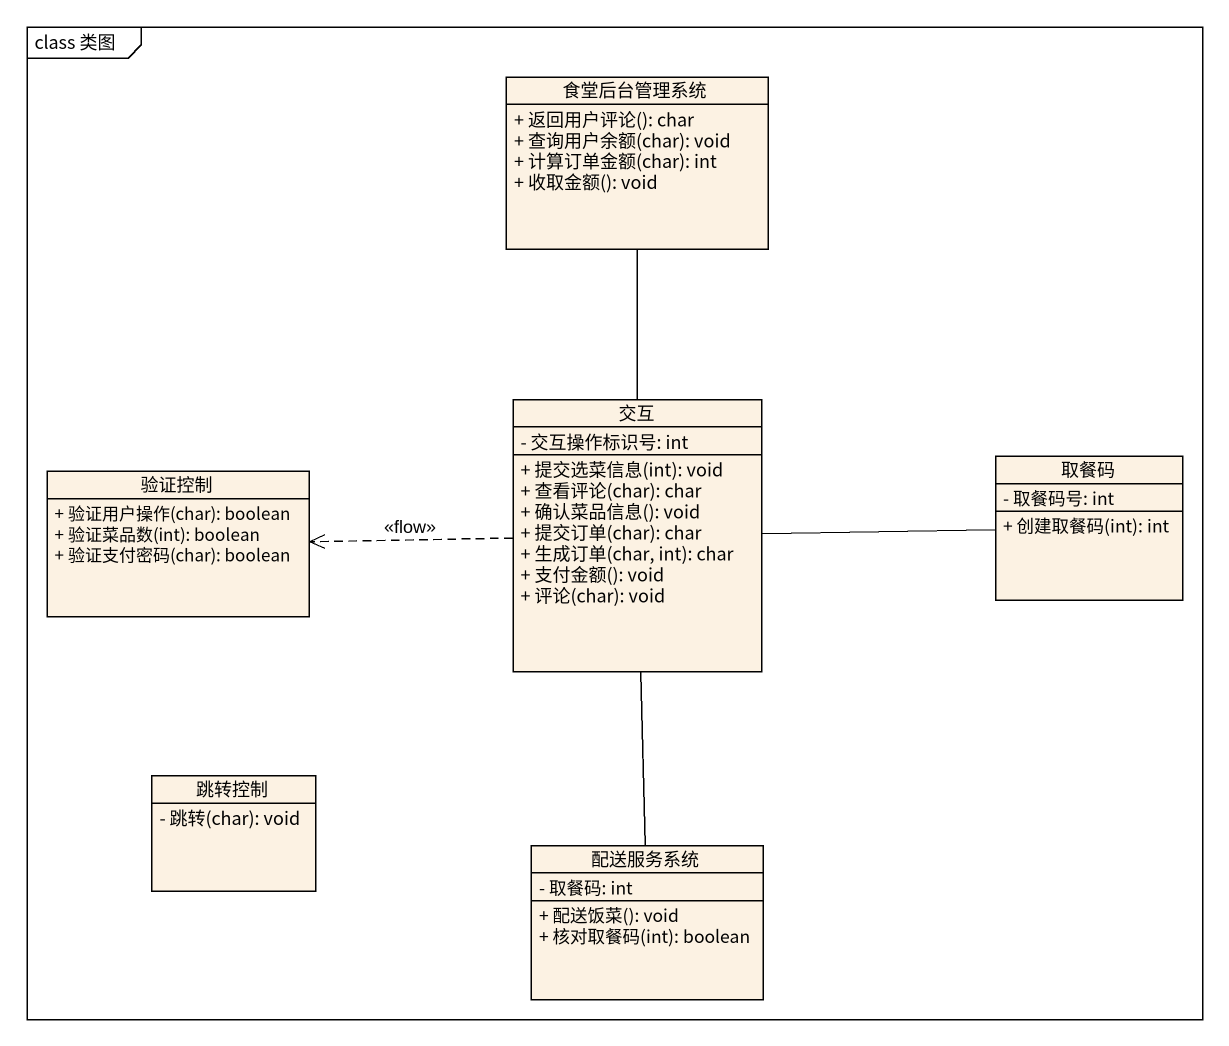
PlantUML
@startuml
mainframe class 类图
hide circle
hide empty members
skinparam classAttributeIconSize 0
class 食堂后台管理系统 #FCF2E3 {
  + 返回用户评论(): char
  + 查询用户余额(char): void
  + 计算订单金额(char): int
  + 收取金额(): void
}
class 交互 #FCF2E3 {
  - 交互操作标识号: int
  + 提交选菜信息(int): void
  + 查看评论(char): char
  + 确认菜品信息(): void
  + 提交订单(char): char
  + 生成订单(char, int): char
  + 支付金额(): void
  + 评论(char): void
}
class 验证控制 #FCF2E3 {
  + 验证用户操作(char): boolean
  + 验证菜品数(int): boolean
  + 验证支付密码(char): boolean
}
class 取餐码 #FCF2E3 {
  - 取餐码号: int
  + 创建取餐码(int): int
}
class 跳转控制 #FCF2E3 {
  - 跳转(char): void
}
class 配送服务系统 #FCF2E3 {
  - 取餐码: int
  + 配送饭菜(): void
  + 核对取餐码(int): boolean
}
交互 -up- 食堂后台管理系统
交互 .left.> 验证控制 : <<flow>>
交互 -right- 取餐码
交互 -- 配送服务系统
@enduml
